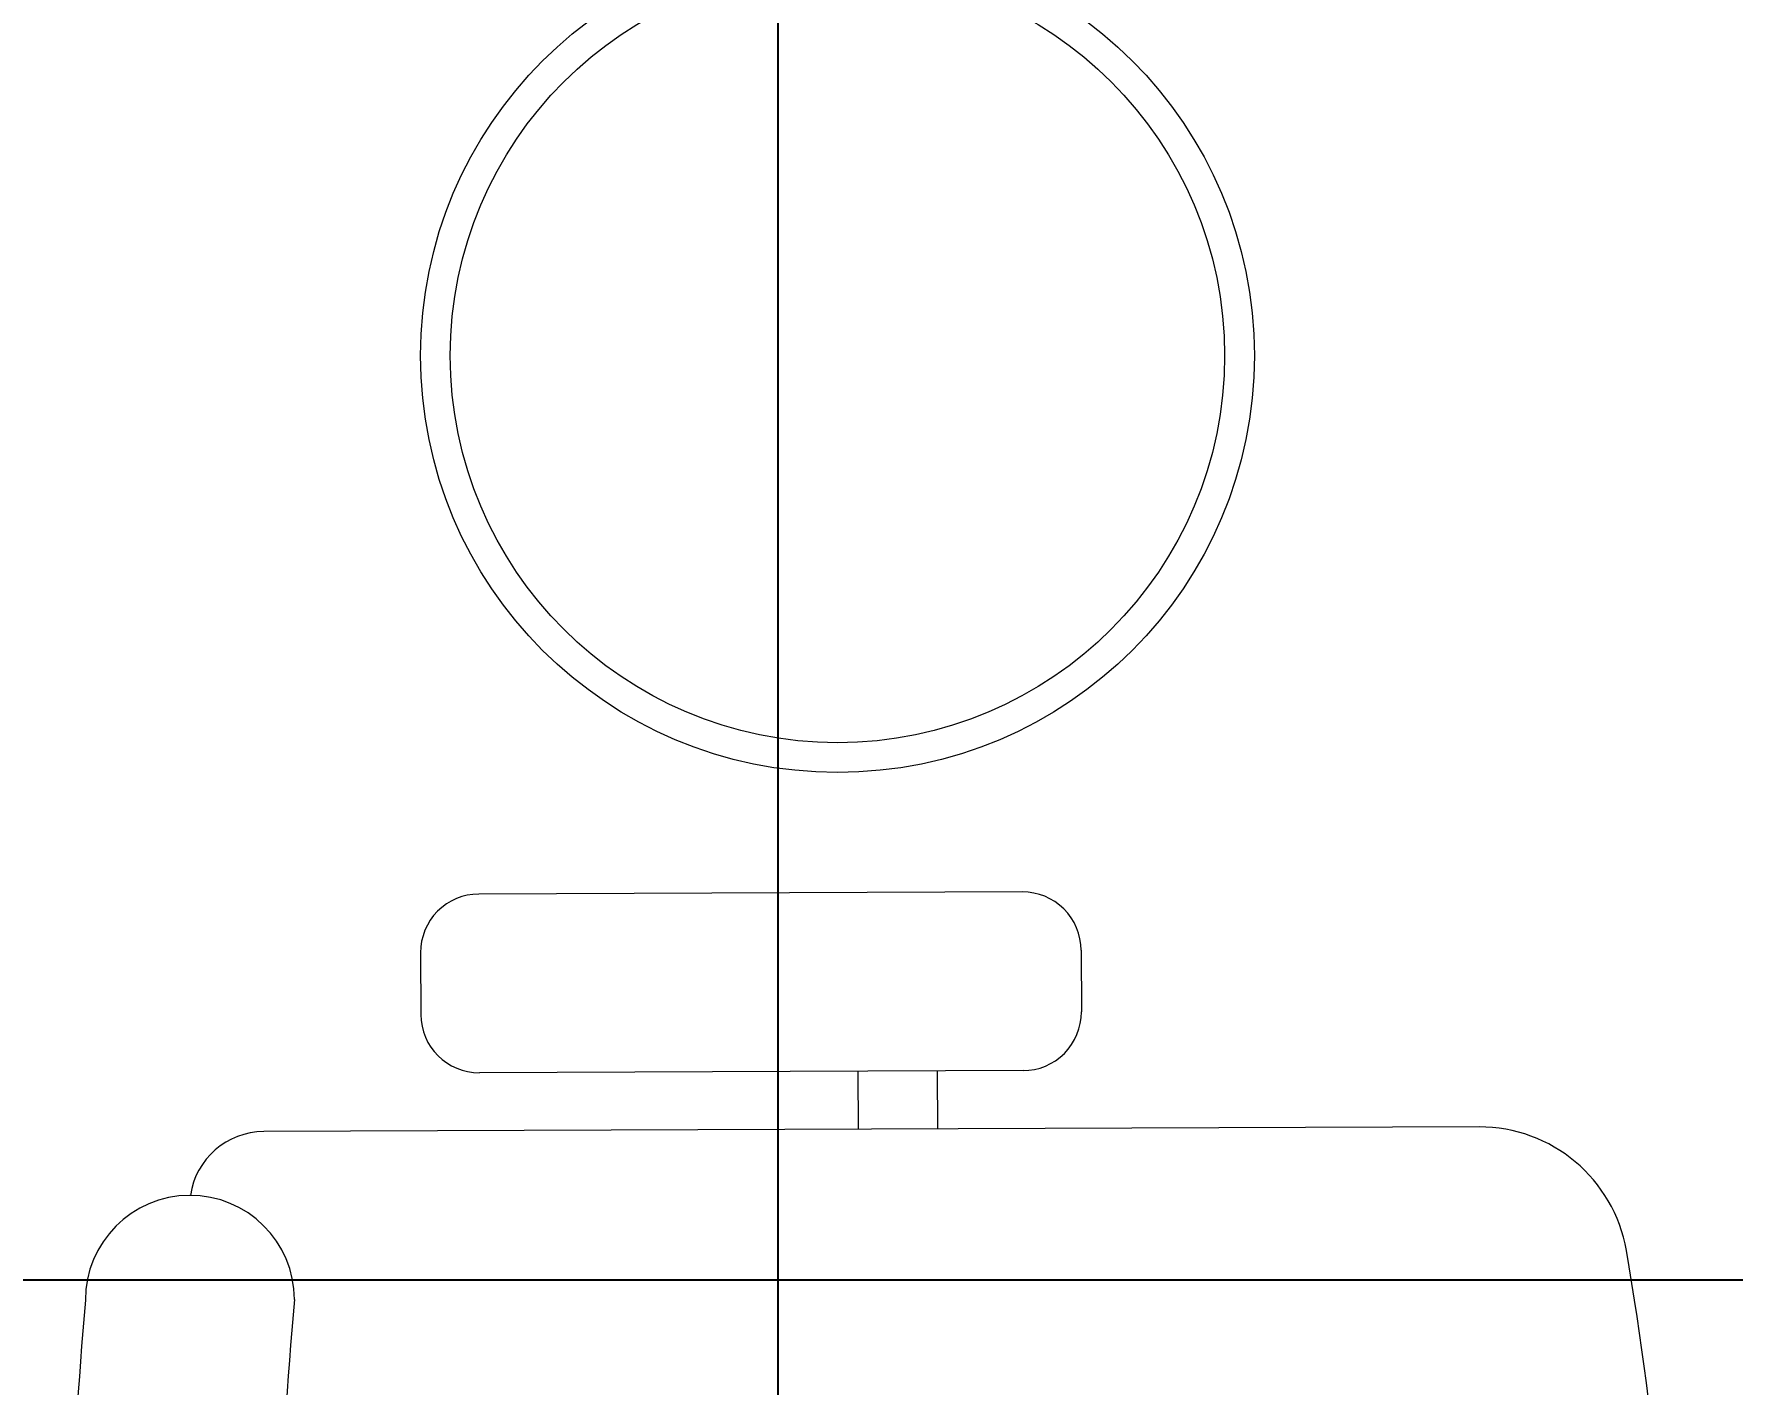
# Model space of a CAD drawing. Extents: x -12260 to 304645, y -29287 to 19916.
# Drawn here: x 39826 to 40396, y 355 to 808 of the extents above; entities that cross this region are included whole.
import ezdxf
from ezdxf import colors
from ezdxf.entities.mleader import LeaderData, LeaderLine
from ezdxf.math import Vec2, Vec3

# ---------------------------------------------------------------- set-up
doc = ezdxf.new("R2010")
doc.units = 0
doc.header["$LTSCALE"] = 0.25
doc.linetypes.add('DASHDOT', pattern=[25.4, 12.7, -6.35, 0, -6.35])
doc.layers.add('01-First Floor$0$FALSE CEILING', color=251, linetype='Continuous')
for name, color, linetype, lineweight in [('01-First Floor$0$LOADING', 253, 'Continuous', 5), ('E-LITE-CLNG-CNDT', 6, 'DASHDOT', 35), ('T-DATA-TEXT', 2, 'Continuous', 25)]:
    doc.layers.add(name, color=color, linetype=linetype, lineweight=lineweight)
doc.styles.add('DC_Elc_Romans', font='elc_romans.shx', dxfattribs={"width": 0.7})

# ---------------------------------------------------------------- blocks, each defined once
blk = doc.blocks.new('01-First Floor$0$WM00001-P')
at = {"layer": '01-First Floor$0$LOADING'}
for radius in [0.1400000000000001, 0.13]:
    blk.add_circle((5.684341886080801e-14, 0), radius, dxfattribs=at)
blk = doc.blocks.new('01-First Floor$0$GF21018-P')
at = {"color": 0}
for p, q in [((-0.2206958158158443, 0.4756307261486727), (-0.2206958158158443, 0.0674977280054634)), ((-0.2805980196294406, 0.3422072443699342), (-0.2598282612620899, 0.3422072443699342)), ((-0.3002131404457629, 0.322592123553612), (-0.3002131404457629, 0.1400010304266672)), ((-0.2402131404457641, 0.322592123553612), (-0.2402131404457641, 0.1400010304266708)), ((-0.2402131404457641, 0.2937232591883401), (-0.2206958158158443, 0.2937232591883365)), ((-0.2402131404457641, 0.2670847420663591), (-0.2206958158158443, 0.2670847420663591)), ((-0.2805980196294406, 0.1203859096103415), (-0.2598282612620899, 0.120385909610345))]:
    blk.add_line(p, q, dxfattribs=at)
for centre, radius, start, end in [((-0.0001010474000793, -0.5294775460345988), 1.069482816835118, 80.36711584008485, 99.63288415991525), ((-0.1706958158158436, 0.4756307261486727), 0.05, 99.63288415991494, 180), ((-0.2805980196294406, 0.322592123553612), 0.0196151208163253, 90, 180.0000000000001), ((-0.2598282612620899, 0.322592123553612), 0.0196151208163253, 359.9999999999999, 90), ((-0.2805980196294406, 0.1400010304266672), 0.0196151208163253, 180.0000000000001, 270.0000000000004), ((-0.2598282612620899, 0.1400010304266708), 0.0196151208163253, 270.0000000000006, 359.9999999999999), ((-0.1642902328567111, 0.0424977280054613), 0.0351139560901341, 90.00000000000004, 270), ((-4.0174444003e-06, 1.846735474002139), 1.776735474005004, 264.6945553321505, 275.3052680112835), ((-0.1956958158158457, 0.0674977280054634), 0.025, 179.9999999999999, 261.4720758531367), ((-3.2405935642e-06, 1.831363171438854), 1.831363171441721, 264.8532206013883, 275.1469821681523)]:
    blk.add_arc(centre, radius, start, end, dxfattribs=at)
blk = doc.blocks.new('01-First Floor')
at = {"layer": '01-First Floor$0$FALSE CEILING', "linetype": 'Continuous'}
for p, q in [((40076.00000000125, -810.0000000123551), (40076.00000000125, 2259.999999999206)), ((39482.09120521299, 389.999999987614), (43475.99999999988, 389.999999987614))]:
    blk.add_line(p, q, dxfattribs=at)
at = {"layer": '01-First Floor$0$LOADING', "extrusion": (1.237019143841243e-08, -3.195098950707829e-06, -0.9999999999948957), "xscale": -1000.000000000005, "yscale": 1000.000000000005, "zscale": 1000.000000000005, "rotation": 89.77817394023435}
blk.add_blockref('01-First Floor$0$WM00001-P', (-40095.88592667706, 700.4264976350321, 0.09620792487916187), dxfattribs=at)
at = {"layer": '01-First Floor$0$LOADING', "extrusion": (-7.786576455132128e-06, 3.165175897827463e-06, 0.9999999999646756), "xscale": 1000.000000000004, "yscale": 1000.000000000004, "zscale": 1000.000000000004, "rotation": 270.2204152971468}
blk.add_blockref('01-First Floor$0$GF21018-P', (39836.58399966062, 218.8537833435178, -0.4142959519842607), dxfattribs=at)
blk = doc.blocks.new('DC_Arrow-ArrowEllipse')
at = {"color": 0}
blk.add_ellipse((0, 0), major_axis=(0.4, -7.347638122934264e-17), ratio=0.4, dxfattribs=at)
at = {"color": 0, "ltscale": 0.5}
blk.add_solid([(-1.399999999994179, 0.1666666666569654), (-0.3999999999941792, 0), (-1.399999999994179, -0.1666666666860692)], dxfattribs=at)

msp = doc.modelspace()

# ---------------------------------------------------------------- block references
at = {"layer": 'E-LITE-CLNG-CNDT'}
msp.add_blockref('01-First Floor', (0, 0), dxfattribs=at)

# ---------------------------------------------------------------- leaders
at = {"layer": 'T-DATA-TEXT'}
ml = msp.add_multileader_mtext('Standard', dxfattribs=at)
ml.set_content('LINE 10 TO SOUND RACK\\PIN DATA ROOM  ', color=256, style='DC_Elc_Romans')
ml.set_leader_properties(color=45)
ml.set_arrow_properties(name='DC_Arrow-ArrowEllipse')
ml.build(insert=Vec2(0, 0))
ml.multileader.update_dxf_attribs({"dogleg_length": 2, "arrow_head_size": 200, "scale": 100})
ctx = ml.context
ctx.base_point, ctx.scale, ctx.char_height, ctx.arrow_head_size, ctx.landing_gap_size, ctx.plane_origin = Vec3(15806.71945095522, 1403.938921497567), 100, 200, 200, 200, Vec3(24739.35007136978, 5429.042106483463)
notes = []
notes.append((ctx, [(0, (1, 1, 0), (15606.71945095522, 1403.938921497567), (1, 0), 200, [(0, [(14471.11340001373, 289.9999999874271)], 0, [])])]))
ctx.mtext.insert, ctx.mtext.width, ctx.mtext.flow_direction = Vec3(16006.71945095522, 1503.938921497567), 2820.295150132384, 5
ml = msp.add_multileader_mtext('Standard', dxfattribs=at)
ml.set_content('LINE 8 TO SOUND RACK\\PIN DATA ROOM  ', color=256, style='DC_Elc_Romans')
ml.set_leader_properties(color=45)
ml.set_arrow_properties(name='DC_Arrow-ArrowEllipse')
ml.build(insert=Vec2(0, 0))
ml.multileader.update_dxf_attribs({"dogleg_length": 2, "arrow_head_size": 200, "scale": 100})
ctx = ml.context
ctx.base_point, ctx.scale, ctx.char_height, ctx.arrow_head_size, ctx.landing_gap_size, ctx.plane_origin = Vec3(22415.56364585451, 640.16109567284, 5.889685833707894e-07), 100, 200, 200, 200, Vec3(31311.30972045531, 2816.792216375663, 5.889685833707894e-07)
notes.append((ctx, [(0, (1, 1, 0), (22215.56364585451, 640.16109567284, 5.889685833707894e-07), (1, 0), 200, [(0, [(20998.63284578553, -2036.072033900768, 5.889685833707894e-07)], 0, [])])]))
ctx.mtext.insert, ctx.mtext.width, ctx.mtext.flow_direction = Vec3(22615.56364585451, 740.16109567284, 5.889685833707894e-07), 2820.295150132384, 5
for ctx, leaders in notes:
    for number, flags, end, landing, length, lines in leaders:
        leader = LeaderData()
        leader.index, (leader.has_last_leader_line, leader.has_dogleg_vector, leader.attachment_direction) = number, flags
        leader.last_leader_point, leader.dogleg_vector, leader.dogleg_length = Vec3(end), Vec3(landing), length
        for number, points, colour, breaks in lines:
            line = LeaderLine()
            line.index, line.vertices, line.color, line.breaks = number, Vec3.list(points), colors.encode_raw_color(colour), breaks
            leader.lines.append(line)
        ctx.leaders.append(leader)

doc.saveas('drawing.dxf')
